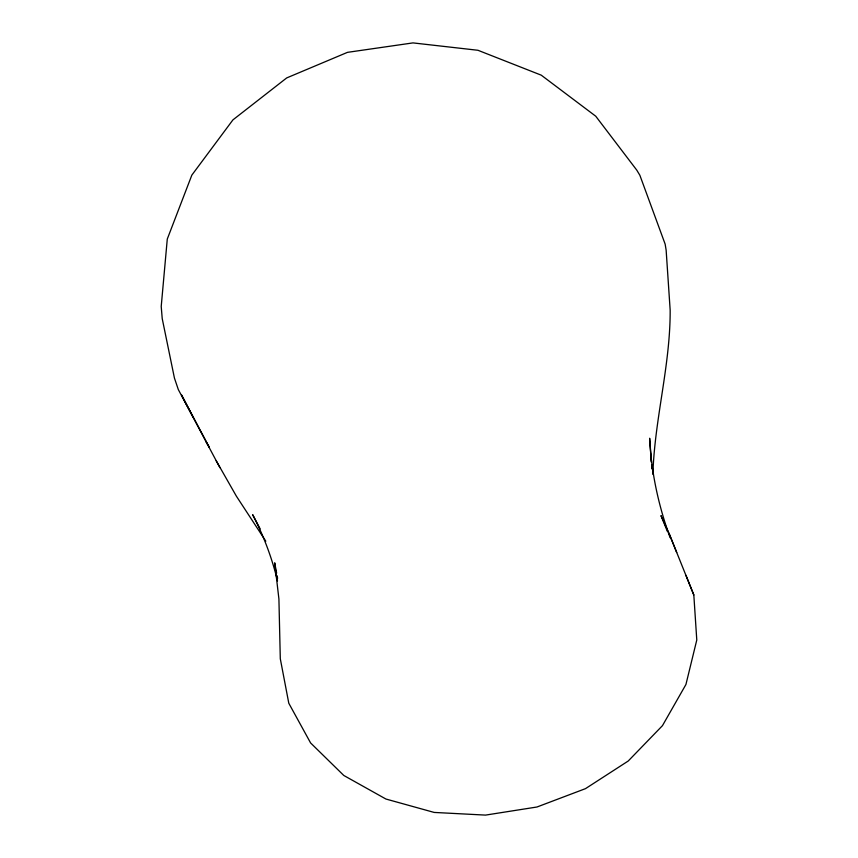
<?xml version="1.0" encoding="UTF-8"?>
<svg xmlns="http://www.w3.org/2000/svg" width="858" height="858" viewBox="0 0 858 858"><rect width="100%" height="100%" fill="white"/><g stroke="black" fill="none" stroke-linecap="round" stroke-linejoin="round"><path stroke-width="1.29" d="M265.808 541.194L236.368 496.149L216.184 460.735M206.242 442.181L209.18 447.093L181.521 394.98L193.147 417.267M219.905 467.664L178.314 389.564L174.431 378.067L162.226 318.65L161.218 306.467L167.278 239.071L191.838 175.118L232.926 119.884L286.711 77.917L347.479 52.349L412.988 42.9L477.96 50.279L541.237 75.161L595.742 116.205L636.754 170.109L639.854 175.236L665.143 244.112L666.14 250.161L670.162 310.113C670.42 365.433 654.515 419.315 652.884 474.367M260.156 528.871L252.66 514.693C263.588 535.66 272.029 557.936 277.509 580.941M276.63 573.144L274.699 562.816L278.914 599.002L280.298 658.751L288.792 703.238L310.596 742.942L343.801 775.471L385.928 799.034L434.18 812.429L485.542 815.1L536.99 807.003L585.499 788.641L628.217 761.025L662.462 725.654L685.928 684.502L696.782 640.004L693.822 594.98L669.015 533.322L660.992 515.626L667.374 531.434M669.015 533.322L676.705 552.498M685.928 575.31L693.822 594.98M670.13 537.73C658.547 505.791 651.222 472.232 649.645 438.245L651.437 461.936M277.123 575.729L277.606 578.313M651.63 464.575L651.93 468.522M650.772 454.214L651.372 462.226M651.672 466.237L651.876 468.908"/></g></svg>
